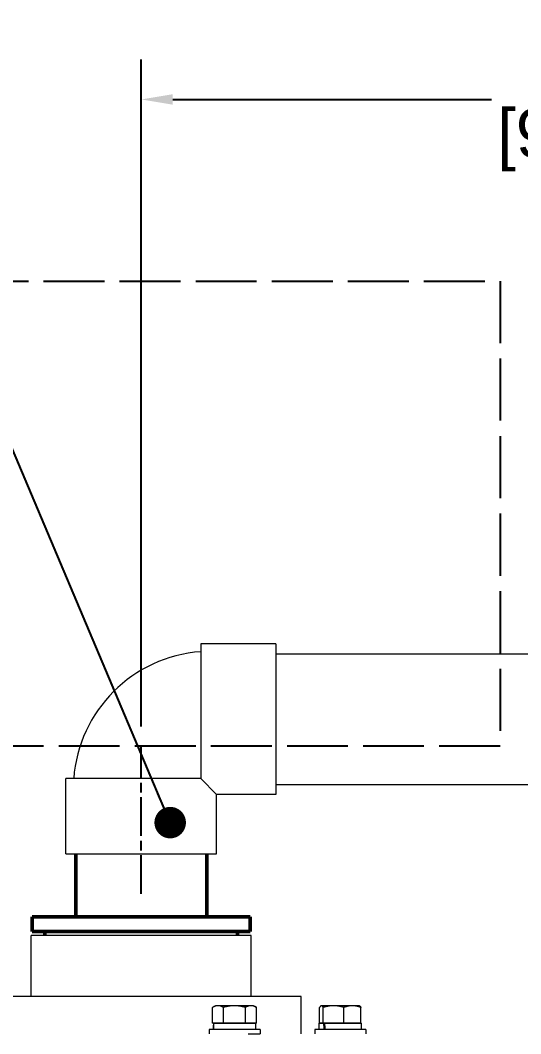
# Model space of a CAD drawing. Header units: inches. Extents: x 14 to 368, y 5 to 236.
# Drawn here: x 79.42 to 96.62, y 113.57 to 148.42 of the extents above; entities that cross this region are included whole.
import ezdxf

# ---------------------------------------------------------------- set-up
doc = ezdxf.new("R2010")
doc.units = ezdxf.units.IN
doc.header["$LTSCALE"] = 11
doc.header["$MEASUREMENT"] = 0
doc.linetypes.add('CHAIN', pattern=[0.7087, 0.4724, -0.0591, 0.1181, -0.0591])
doc.linetypes.add('DASHED_SPACE', pattern=[0.2067, 0.1654, -0.0413])
for name, color, linetype, lineweight in [('Centerline (ANSI)', 7, 'Continuous', 25), ('Dimension (ANSI)', 7, 'Continuous', 25), ('Sketch Geometry (ANSI)', 7, 'Continuous', 25), ('Symbol (ANSI)', 7, 'Continuous', 25), ('Visible (ANSI)', 7, 'Continuous', 50)]:
    doc.layers.add(name, color=color, linetype=linetype, lineweight=lineweight)
doc.styles.add('MEMCOR Medium', font='arial.ttf')
doc.dimstyles.new('Default (ANSI)', dxfattribs={"dimscale": 11, "dimtxt": 0.15, "dimasz": 0.098425, "dimexe": 0.125, "dimexo": 0.0625, "dimgap": 0.031496, "dimtad": 0, "dimtih": 1, "dimtoh": 1, "dimdec": 4, "dimrnd": 1e-08, "dimzin": 3, "dimdsep": 46, "dimlunit": 5, "dimtxsty": 'MEMCOR Medium', "dimcen": 0.09, "dimdle": 0.393701, "dimclrd": 256, "dimclre": 256, "dimclrt": 256, "dimadec": 0, "dimazin": 1, "dimtfac": 0.8, "dimtofl": 0, "dimtmove": 0, "dimatfit": 3, "dimfxl": 1, "dimfrac": 1, "dimtolj": 1, "dimtzin": 4, "dimlwd": -1, "dimlwe": -1, "dimarcsym": 0})
doc.dimstyles.new('Default (ANSI)$7', dxfattribs={"dimscale": 11, "dimtxt": 0.15, "dimasz": 0.098425, "dimexe": 0.125, "dimexo": 0.0625, "dimgap": 0.031496, "dimtad": 0, "dimtih": 1, "dimtoh": 1, "dimdec": 4, "dimrnd": 1e-08, "dimzin": 3, "dimdsep": 46, "dimlunit": 5, "dimtxsty": 'MEMCOR Medium', "dimcen": 0.09, "dimdle": 0.393701, "dimclrd": 256, "dimclre": 256, "dimclrt": 256, "dimadec": 0, "dimazin": 1, "dimtfac": 0.8, "dimtofl": 0, "dimtmove": 0, "dimatfit": 3, "dimfxl": 1, "dimfrac": 1, "dimtolj": 1, "dimtzin": 4, "dimlwd": -1, "dimlwe": -1, "dimarcsym": 0})

# ---------------------------------------------------------------- blocks, each defined once
blk = doc.blocks.new('*D22')
at = {"layer": 'Defpoints', "color": 0, "transparency": 16777216}
for p in [(119.577, 145.701), (119.577, 128.886), (83.577, 123.446)]:
    blk.add_point(p, dxfattribs=at)
at = {"layer": 'Dimension (ANSI)', "transparency": 16777216}
for p, q in [((83.577, 124.134), (83.577, 147.076)), ((119.577, 129.574), (119.577, 147.076)), ((84.66, 145.701), (95.619, 145.701)), ((118.494, 145.701), (107.535, 145.701))]:
    blk.add_line(p, q, dxfattribs=at)
for points in [[(84.66, 145.882), (84.66, 145.521), (83.577, 145.701)], [(118.494, 145.882), (118.494, 145.521), (119.577, 145.701)]]:
    blk.add_solid(points, dxfattribs=at)
at = {"layer": 'Dimension (ANSI)', "transparency": 16777216, "char_height": 1.65, "attachment_point": 5, "style": 'MEMCOR Medium'}
for s, insert in [('\\A1; 36 in', (101.577, 146.891)), ('\\A1;[914.4 mm]', (101.577, 144.298))]:
    blk.add_mtext(s, dxfattribs=dict(at, insert=insert))

msp = doc.modelspace()

# ---------------------------------------------------------------- linework, layer by layer
at = {"layer": 'Centerline (ANSI)', "linetype": 'CHAIN', "ltscale": 0.255694}
msp.add_line((83.577158, 118.38126), (83.577158, 123.44626), dxfattribs=at)
at = {"layer": 'Sketch Geometry (ANSI)', "linetype": 'DASHED_SPACE', "ltscale": 1.150277}
for p, q in [((27.91069, 139.455885), (95.91069, 139.455885)), ((95.91069, 123.455885), (27.91069, 123.455885))]:
    msp.add_line(p, q, dxfattribs=at)
at = {"layer": 'Sketch Geometry (ANSI)', "linetype": 'DASHED_SPACE', "ltscale": 1.172831}
msp.add_line((95.91069, 139.455885), (95.91069, 123.455885), dxfattribs=at)
at = {"layer": 'Visible (ANSI)', "linetype": 'Continuous', "lineweight": 18}
for p, q in [((85.620158, 126.97326), (85.620158, 122.34326)), ((88.207158, 126.97326), (85.620158, 126.97326)), ((88.207158, 126.97326), (88.207158, 121.79926)), ((88.207158, 126.63626), (117.077158, 126.63626)), ((85.620158, 122.34326), (80.990158, 122.34326)), ((80.990158, 119.75626), (80.990158, 122.34326)), ((85.620158, 122.34326), (86.164158, 121.79926)), ((88.207158, 122.13626), (117.077158, 122.13626)), ((88.207158, 121.79926), (86.164158, 121.79926)), ((86.164158, 119.75626), (86.164158, 121.79926)), ((80.990158, 119.75626), (86.164158, 119.75626)), ((87.358408, 116.94376), (79.795908, 116.94376)), ((79.795908, 114.85001), (79.795908, 116.94376)), ((87.358408, 114.85001), (87.358408, 116.94376)), ((89.077158, 114.85001), (78.077158, 114.85001)), ((89.077158, 113.56876), (89.077158, 114.85001)), ((86.026366, 113.928389), (86.026366, 114.473797)), ((86.127828, 114.532389), (86.029604, 114.475679)), ((86.21326, 114.532389), (86.127828, 114.532389)), ((86.778885, 114.532389), (86.21326, 114.532389)), ((86.400154, 113.928389), (86.400154, 114.473797)), ((87.349453, 114.532389), (86.778885, 114.532389)), ((87.157616, 113.928389), (87.157616, 114.473797)), ((87.439828, 114.532389), (87.349453, 114.532389)), ((87.439828, 114.532389), (87.538052, 114.475679)), ((87.54129, 113.928389), (87.54129, 114.473797)), ((89.707328, 113.928389), (89.707328, 114.473797)), ((89.761158, 114.532389), (89.751903, 114.527046)), ((89.770284, 114.532389), (89.761158, 114.532389)), ((90.188154, 114.532389), (89.770284, 114.532389)), ((89.833239, 113.928389), (89.833239, 114.473797)), ((90.835028, 114.532389), (90.188154, 114.532389)), ((90.543069, 113.928389), (90.543069, 114.473797)), ((91.073158, 114.532389), (90.835028, 114.532389)), ((91.073158, 114.532389), (91.082412, 114.527046)), ((91.126987, 113.928389), (91.126987, 114.473797)), ((87.658828, 113.709385), (85.908828, 113.709385)), ((85.908828, 113.709385), (85.908828, 113.56876)), ((86.21326, 113.928389), (86.026366, 113.928389)), ((86.054328, 113.709385), (86.054328, 113.741961)), ((86.054656, 113.928385), (87.513328, 113.928385)), ((86.127828, 113.928389), (86.127828, 113.928385)), ((86.400154, 113.928389), (86.21326, 113.928389)), ((86.778885, 113.928389), (86.400154, 113.928389)), ((87.157616, 113.928389), (86.778885, 113.928389)), ((87.349453, 113.928389), (87.157616, 113.928389)), ((87.54129, 113.928389), (87.349453, 113.928389)), ((87.439828, 113.928389), (87.439828, 113.928385)), ((87.513328, 113.709385), (87.513328, 113.928385)), ((87.658828, 113.709385), (87.658828, 113.56876)), ((91.292158, 113.709385), (89.542158, 113.709385)), ((89.542158, 113.709385), (89.542158, 113.56876)), ((89.687658, 113.928385), (89.837769, 113.928385)), ((89.687658, 113.709385), (89.687658, 113.928385)), ((89.770284, 113.928389), (89.707328, 113.928389)), ((89.761158, 113.928389), (89.761158, 113.928385)), ((89.833239, 113.928389), (89.770284, 113.928389)), ((90.188154, 113.928389), (89.833239, 113.928389)), ((89.837769, 113.928385), (89.872645, 113.928385)), ((89.872645, 113.928385), (91.146658, 113.928385)), ((90.543069, 113.928389), (90.188154, 113.928389)), ((90.835028, 113.928389), (90.543069, 113.928389)), ((91.126987, 113.928389), (90.835028, 113.928389)), ((91.073158, 113.928389), (91.073158, 113.928385)), ((91.146658, 113.709385), (91.146658, 113.928385)), ((91.292158, 113.709385), (91.292158, 113.56876)), ((87.24759, 113.56876), (87.658828, 113.56876))]:
    msp.add_line(p, q, dxfattribs=at)
at = {"layer": 'Visible (ANSI)'}
for p, q in [((81.327158, 119.75626), (81.327158, 117.58626)), ((85.827158, 119.75626), (85.827158, 117.58626)), ((87.321658, 117.58626), (79.832658, 117.58626)), ((79.832658, 117.08626), (79.832658, 117.58626)), ((87.321658, 117.08626), (87.321658, 117.58626)), ((87.321658, 117.08626), (79.832658, 117.08626)), ((80.264658, 116.94376), (80.264658, 117.08626)), ((86.889658, 116.94376), (86.889658, 117.08626))]:
    msp.add_line(p, q, dxfattribs=at)
at = {"layer": 'Visible (ANSI)', "linetype": 'Continuous', "lineweight": 18}
msp.add_arc((85.957158, 122.00626), 4.713, 94.1003967, 175.8996033, dxfattribs=at)
for centre, major_axis, ratio, start_param, end_param in [((86.783828, 113.773134), (0.005673, 4.1372), 0.176321654, 1.541037235, 1.586447355), ((86.783828, 114.083636), (0.005673, 4.1372), 0.176321654, 1.608572613, 1.66162198), ((90.417158, 113.773134), (-0.473268, 4.136713), 0.134199963, 1.517909637, 1.57085341), ((90.417158, 114.083636), (-0.473268, 4.136713), 0.134199963, 1.592978667, 1.646028035)]:
    msp.add_ellipse(centre, major_axis=major_axis, ratio=ratio, start_param=start_param, end_param=end_param, dxfattribs=at)
for points, weights in [([(86.21326, 114.532389), (86.126522, 114.532389), (86.026366, 114.473797)], [1, 1.0379548493, 1]), ([(86.400154, 114.473797), (86.299998, 114.532389), (86.21326, 114.532389)], [1, 1.0379548493, 1]), ([(86.778885, 114.532389), (86.603115, 114.532389), (86.400154, 114.473797)], [1, 1.0379548493, 1]), ([(87.157616, 114.473797), (86.954655, 114.532389), (86.778885, 114.532389)], [1, 1.0379548493, 1]), ([(87.349453, 114.532389), (87.260421, 114.532389), (87.157616, 114.473797)], [1, 1.0379548493, 1]), ([(87.54129, 114.473797), (87.438485, 114.532389), (87.349453, 114.532389)], [1, 1.0379548493, 1]), ([(87.538052, 114.475679), (87.539667, 114.474746), (87.54129, 114.473797)], [1.0011669514, 1.00059273226, 1]), ([(89.770284, 114.532389), (89.741066, 114.532389), (89.707328, 114.473797)], [1, 1.0379548493, 1]), ([(89.833239, 114.473797), (89.799502, 114.532389), (89.770284, 114.532389)], [1, 1.0379548493, 1]), ([(90.188154, 114.532389), (90.023438, 114.532389), (89.833239, 114.473797)], [1, 1.0379548493, 1]), ([(90.543069, 114.473797), (90.352871, 114.532389), (90.188154, 114.532389)], [1, 1.0379548493, 1]), ([(90.835028, 114.532389), (90.699529, 114.532389), (90.543069, 114.473797)], [1, 1.0379548493, 1]), ([(91.126987, 114.473797), (90.970527, 114.532389), (90.835028, 114.532389)], [1, 1.0379548493, 1]), ([(91.082412, 114.527046), (91.103255, 114.515012), (91.126987, 114.473797)], [1.01607329548, 1.02640123045, 1])]:
    msp.add_rational_spline(points, weights, degree=2, dxfattribs=at)

# ---------------------------------------------------------------- dimensions: what is measured, and where the dimension line sits
at = {"layer": 'Dimension (ANSI)'}
dim = msp.add_linear_dim(base=(119.577158, 145.701386), p1=(83.577158, 123.44626), p2=(119.577158, 128.88626), text=' <> in\\X[914.4 mm]', dimstyle='Default (ANSI)', override={"dimgap": 0.031496, "dimtih": 0, "dimtoh": 0, "dimdec": 4, "dimpost": '', "dimtol": 0, "dimlim": 0, "dimtp": 0, "dimtm": 0, "dimtdec": 2, "dimatfit": 1}, dxfattribs=at)
dim.commit()
dim.dimension.update_dxf_attribs({"geometry": '*D22', "text_midpoint": (101.576908, 145.701386), "dimtype": 160})

# ---------------------------------------------------------------- leaders
at = {"layer": 'Symbol (ANSI)', "annotation_type": 0, "has_hookline": 1, "hookline_direction": 1, "text_width": 51.446011}
msp.add_leader([(84.571476, 120.829279), (73.722801, 146.502882), (72.640124, 146.502882)], dimstyle='Default (ANSI)$7', override={"dimasz": 0.098425, "dimtad": 0, "dimldrblk": 'Dot'}, dxfattribs=at)

doc.saveas('drawing.dxf')
